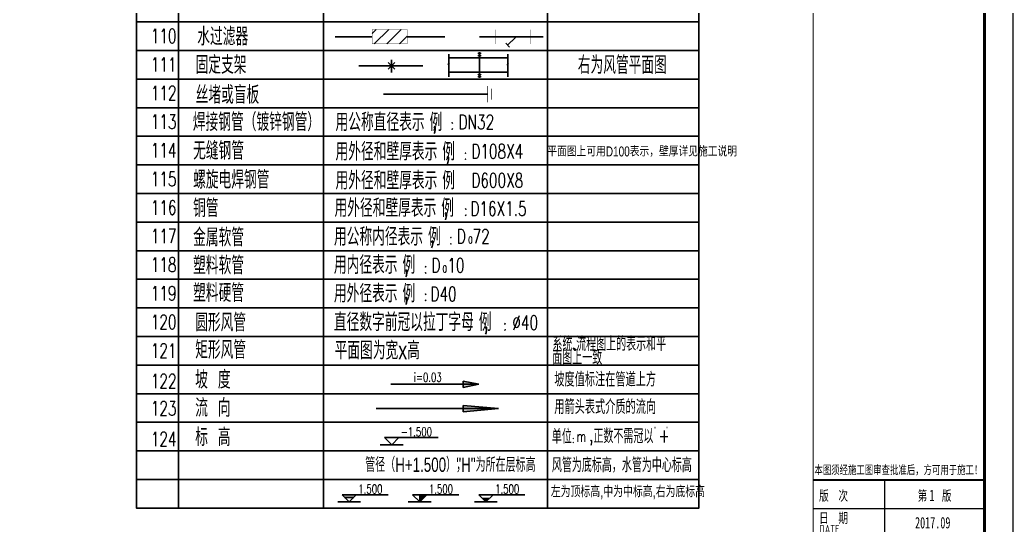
# Model space of a CAD drawing. Extents: x 2246048 to 2442613, y -66234 to 220766.
# Drawn here: x 2323747 to 2358513, y 125157 to 142821 of the extents above; entities that cross this region are included whole.
import ezdxf
from ezdxf.enums import TextEntityAlignment as Align

# ---------------------------------------------------------------- set-up
doc = ezdxf.new("R2010")
doc.units = 0
doc.header["$LTSCALE"] = 1000
doc.header["$MEASUREMENT"] = 0
doc.layers.get('0').update_dxf_attribs({"color": 8})
doc.layers.add('ACS_COM', color=53, linetype='Continuous', lineweight=30)
doc.layers.add('ACS_TEXT', color=53, linetype='Continuous', lineweight=25)
doc.layers.add('J-图框线', color=4, linetype='Continuous')
doc.styles.add('-黑体', font='simhei.ttf', dxfattribs={"width": 0.8})
doc.styles.add('A', font='COMPLEX', dxfattribs={"width": 0.7})
doc.styles.add('ASC', font='xcsg.shx', dxfattribs={"width": 0.8, "bigfont": '0hztxt.shx'})
doc.styles.add('D', font='ROMANT')
doc.styles.add('HT', font='simhei.ttf', dxfattribs={"width": 0.7})
doc.styles.add('LHR1', font='tssdeng.shx', dxfattribs={"width": 0.7, "bigfont": 'tssdchn.shx'})

# ---------------------------------------------------------------- blocks, each defined once
blk = doc.blocks.new('*X2814')
at = {"color": 0}
for p, q in [((698.92, -167.29), (700.02, -166.18)), ((699.52, -170.22), (703.56, -166.18)), ((703.06, -170.22), (707.09, -166.18)), ((706.59, -170.22), (708.73, -168.08))]:
    blk.add_line(p, q, dxfattribs=at)
blk = doc.blocks.new('*X2811')
at = {"color": 0}
for p, q in [((-56, 56), (-55, 56)), ((-55, 55), (-52, 55)), ((-54, 54), (-49, 54)), ((-53, 53), (-47, 53)), ((-52, 52), (-44, 52)), ((-51, 51), (-41, 51)), ((-50, 50), (-38, 50)), ((-49, 49), (-35, 49)), ((-48, 48), (-33, 48)), ((-47, 47), (-30, 47)), ((-46, 46), (-27, 46)), ((-45, 45), (-24, 45)), ((-44, 44), (-22, 44)), ((-43, 43), (-19, 43)), ((-42, 42), (-16, 42)), ((-41, 41), (-14, 41)), ((-40, 40), (-11, 40)), ((-39, 39), (-8, 39)), ((-38, 38), (-6, 38)), ((-37, 37), (-3, 37)), ((-36, 36), (-1, 36)), ((-35, 35), (1, 35)), ((-34, 34), (4, 34)), ((-33, 33), (6, 33)), ((-32, 32), (7, 32)), ((-31, 31), (9, 31)), ((-30, 30), (10, 30)), ((-29, 29), (10, 29)), ((-28, 28), (10, 28)), ((-27, 27), (10, 27)), ((-26, 26), (11, 26)), ((-25, 25), (11, 25)), ((-24, 24), (11, 24)), ((-23, 23), (11, 23)), ((-22, 22), (10, 22)), ((-21, 21), (10, 21)), ((-20, 20), (10, 20)), ((-19, 19), (10, 19)), ((-18, 18), (10, 18)), ((-17, 17), (10, 17)), ((-16, 16), (9, 16)), ((-15, 15), (9, 15)), ((-14, 14), (8, 14)), ((-13, 13), (8, 13)), ((-12, 12), (7, 12)), ((-11, 11), (7, 11)), ((-10, 10), (6, 10)), ((-9, 9), (6, 9)), ((-8, 8), (5, 8)), ((-7, 7), (5, 7)), ((-6, 6), (4, 6)), ((-5, 5), (3, 5)), ((-4, 4), (3, 4)), ((-3, 3), (2, 3)), ((-2, 2), (1, 2)), ((-1, 1), (1, 1))]:
    blk.add_line(p, q, dxfattribs=at)
blk = doc.blocks.new('DH')
blk.add_line((0, 0), (-57, 57))
for points in [[(-57, 57), (-57, 57)], [(-57, 57), (-35, 49), (-19, 43), (-7, 39), (0, 35), (5, 33), (8, 32), (9, 31), (10, 30), (10, 29), (10, 28), (10, 27), (10, 26), (11, 25), (11, 24), (11, 23), (10, 22), (10, 20), (10, 19), (10, 17), (9, 15), (7, 12), (6, 9), (3, 5), (0, 0)]]:
    blk.add_lwpolyline(points)
blk.add_blockref('*X2811', (0, 0))
blk = doc.blocks.new('A$C5B595F1B')
at = {"layer": 'J-图框线'}
for p, q in [((-3500, 23771), (-3500, 5770)), ((-6000, 22771), (0, 22771))]:
    blk.add_line(p, q, dxfattribs=at)
at = {"layer": 'J-图框线', "const_width": 70}
blk.add_lwpolyline([(-6000, 23771), (0, 23771)], dxfattribs=at)
at = {"layer": 'J-图框线'}
for s, height, style, width, p in [('本图须经施工图审查批准后，方可用于施工！', 300, 'HT', 0.7, (-5956, 23972)), ('版  次', 400, 'LHR1', 0.7, (-5792, 23008)), ('第   版', 400, 'LHR1', 0.7, (-2341, 23008)), ('1', 400, '-黑体', 0.65, (-1930, 23033)), ('日  期', 400, 'LHR1', 0.7, (-5792, 22230)), ('2017.09', 400, '-黑体', 0.65, (-2433, 22076))]:
    blk.add_text(s, height=height, dxfattribs=dict(at, style=style, width=width)).set_placement(p)
at = {"layer": 'J-图框线', "style": 'LHR1', "width": 0.7}
blk.add_text('DATE', height=300, dxfattribs=at).set_placement((-5428, 21899), align=Align.CENTER)

msp = doc.modelspace()

# ---------------------------------------------------------------- hatches: boundary and pattern name
at = {"layer": 'ACS_COM'}
for points in [[(2339816.952, 130088.312), (2339265.936, 130192.661), (2339265.936, 129973.726)], [(2340501.36, 129235.453), (2339265.936, 129339.802), (2339265.936, 129120.867)], [(2335522.222, 126215.282), (2335022.222, 126215.282), (2335111.103, 126126.401), (2335433.34, 126126.401)], [(2337992.321, 126215.282), (2337742.321, 126215.282), (2337742.321, 125965.282)], [(2340186.633, 126090.282), (2339936.633, 126090.282), (2340061.633, 125965.282)]]:
    msp.add_hatch(color=256, dxfattribs=at).paths.add_polyline_path(points)

# ---------------------------------------------------------------- linework, layer by layer
for p, q in [((2327828.78, 155751.137), (2327828.78, 125753.137)), ((2329302.538, 155751.137), (2329304.538, 125753.137)), ((2334378.149, 155751.137), (2334380.149, 125753.137)), ((2342213.666, 155751.137), (2342215.666, 125753.137)), ((2347513.257, 155751.137), (2347513.257, 125753.137)), ((2327828.78, 142751.137), (2347513.257, 142751.137)), ((2340753.947, 142009.858), (2340883.608, 141870.467)), ((2327828.78, 141751.137), (2347513.257, 141751.137)), ((2338756.37, 141296.878), (2338756.37, 141627.611)), ((2339781.566, 141552.212), (2339895.303, 141665.948)), ((2339895.303, 141552.212), (2339781.566, 141665.948)), ((2339838.435, 141686.776), (2339838.435, 140789.646)), ((2340827.891, 141296.878), (2340827.891, 141627.611)), ((2336865.674, 141099.537), (2336638.201, 141327.01)), ((2336638.201, 141099.537), (2336865.674, 141327.01)), ((2336751.938, 141421.64), (2336751.938, 140983.718)), ((2338783.12, 141270.128), (2338729.619, 141270.12)), ((2338729.619, 141270.12), (2338756.37, 141243.37)), ((2338756.37, 141360.59), (2338756.37, 141296.878)), ((2338756.37, 141296.878), (2338783.12, 141270.128)), ((2338756.37, 141243.37), (2338756.37, 141060.085)), ((2338756.37, 141243.37), (2338756.37, 140826.623)), ((2340854.641, 141270.128), (2340801.14, 141270.12)), ((2340801.14, 141270.12), (2340827.891, 141243.37)), ((2340827.891, 141360.59), (2340827.891, 141296.878)), ((2340827.891, 141296.878), (2340854.641, 141270.128)), ((2340827.891, 141243.37), (2340827.891, 140826.623)), ((2340827.891, 141243.37), (2340827.891, 141060.085)), ((2339781.566, 140814.148), (2339895.303, 140927.885)), ((2339895.303, 140814.148), (2339781.566, 140927.885)), ((2327828.78, 140751.137), (2347513.257, 140751.137)), ((2327828.78, 139751.137), (2347513.257, 139751.137)), ((2327828.78, 138751.137), (2347513.257, 138751.137)), ((2327828.78, 137751.137), (2347513.257, 137751.137)), ((2327828.78, 136751.137), (2347513.257, 136751.137)), ((2327828.78, 135751.137), (2347513.257, 135751.137)), ((2327828.78, 134751.137), (2347513.257, 134751.137)), ((2327828.78, 133751.137), (2347513.257, 133751.137)), ((2327828.78, 132751.137), (2347513.257, 132751.137)), ((2327828.78, 131751.137), (2347513.257, 131751.137)), ((2327828.78, 130751.137), (2347513.257, 130751.137)), ((2336732.154, 130088.312), (2339150.732, 130088.312)), ((2339150.732, 130088.312), (2339816.952, 130088.312)), ((2339816.952, 130088.312), (2339265.936, 130192.661)), ((2339265.936, 130192.661), (2339265.936, 129973.726)), ((2339265.936, 129973.726), (2339816.952, 130088.312)), ((2327828.78, 129751.137), (2347513.257, 129751.137)), ((2340501.36, 129235.453), (2339265.936, 129339.802)), ((2339265.936, 129339.802), (2339265.936, 129120.867)), ((2336217.249, 129235.453), (2338635.826, 129235.453)), ((2338635.826, 129235.453), (2340501.36, 129235.453)), ((2339150.732, 129235.453), (2340501.36, 129235.453)), ((2339265.936, 129120.867), (2340501.36, 129235.453)), ((2327828.78, 128751.137), (2347513.257, 128751.137)), ((2336363.779, 127965.282), (2337158.543, 127965.282)), ((2336512.599, 128215.282), (2338387.103, 128215.282)), ((2336512.599, 128215.282), (2336762.599, 127965.282)), ((2337012.599, 128215.282), (2336762.599, 127965.282)), ((2327828.78, 127751.137), (2347513.257, 127751.137)), ((2327828.78, 126751.137), (2347513.257, 126751.137)), ((2335022.222, 126215.282), (2336637.736, 126215.282)), ((2335022.222, 126215.282), (2335272.222, 125965.282)), ((2335522.222, 126215.282), (2335272.222, 125965.282)), ((2337492.321, 126215.282), (2339107.835, 126215.282)), ((2337492.321, 126215.282), (2337742.321, 125965.282)), ((2337992.321, 126215.282), (2337742.321, 125965.282)), ((2337742.321, 125965.282), (2337742.321, 126215.282)), ((2339811.633, 126215.282), (2341427.147, 126215.282)), ((2339811.633, 126215.282), (2340061.633, 125965.282)), ((2340311.633, 126215.282), (2340061.633, 125965.282)), ((2334873.401, 125965.282), (2335668.166, 125965.282)), ((2335111.103, 126126.401), (2335433.34, 126126.401)), ((2337343.501, 125965.282), (2338138.265, 125965.282)), ((2339662.813, 125965.282), (2340457.577, 125965.282)), ((2339936.633, 126090.282), (2340186.633, 126090.282)), ((2327830.78, 125751.137), (2347511.257, 125751.137))]:
    msp.add_line(p, q, dxfattribs=at)
for points, const_width in [([(2334781.438, 142230.786), (2336076.191, 142230.786)], 62.5), ([(2337302.977, 142230.786), (2338628.314, 142230.786)], 62.5), ([(2339828.866, 142230.786), (2340404.159, 142230.786)], 62.5), ([(2340404.159, 142230.786), (2342072.998, 142230.786)], 62.5), ([(2340404.159, 141979.634), (2340404.159, 142484.401)], 12.5), ([(2341098.047, 142204.009), (2340818.777, 141945.14)], 41.667), ([(2341630.946, 142484.401), (2341630.946, 141979.634)], 12.5), ([(2338756.37, 141490.507), (2340827.891, 141490.507)], 62.5), ([(2335600.346, 141213.274), (2337857.086, 141213.274)], 62.5), ([(2338756.37, 140990.507), (2340827.891, 140990.507)], 62.5), ([(2340125.644, 140506.251), (2340125.644, 139940.816)], 25), ([(2336474.104, 140224.416), (2340125.644, 140224.416)], 62.5), ([(2340250.644, 140411.916), (2340250.644, 140036.916)], 25)]:
    msp.add_lwpolyline(points, dxfattribs=dict(at, const_width=const_width))
at = {"layer": 'ACS_COM', "const_width": 12.5}
msp.add_lwpolyline([(2336076.191, 141979.634), (2336076.191, 142484.401), (2337302.977, 142484.401), (2337302.977, 141979.634)], close=True, dxfattribs=at)
at = {"layer": 'ACS_COM'}
for centre, start, end in [((2327830.78, 125753.137), 180, 270), ((2347511.257, 125753.137), 270, 0)]:
    msp.add_arc(centre, 2, start, end, dxfattribs=at)
at = {"layer": 'J-图框线'}
msp.add_lwpolyline([(2274412.576, 101965.792), (2358512.576, 101965.792), (2358512.576, 161365.792), (2274412.576, 161365.792)], close=True, dxfattribs=at)
at = {"layer": 'J-图框线', "const_width": 100}
msp.add_lwpolyline([(2276912.576, 102965.792), (2357512.576, 102965.792), (2357512.576, 160365.792), (2276912.576, 160365.792)], close=True, dxfattribs=at)
at = {"layer": 'J-图框线', "const_width": 30, "elevation": 0}
msp.add_lwpolyline([(2351512.576, 102965.792), (2351512.576, 160365.792)], dxfattribs=at)

# ---------------------------------------------------------------- block references
at = {"layer": 'ACS_COM'}
for name, p, xscale, yscale, zscale in [('*X2814', (2248711.745, 163257.318), 125, 125, 125), ('DH', (2343182.859, 131266.508), 1.25, 1.25, 1.25)]:
    msp.add_blockref(name, p, dxfattribs=dict(at, xscale=xscale, yscale=yscale, zscale=zscale))
at = {"layer": 'J-图框线'}
msp.add_blockref('A$C5B595F1B', (2357512.576, 102965.792), dxfattribs=at)

# ---------------------------------------------------------------- texts
at = {"layer": 'ACS_TEXT'}
for s, height, style, width, p in [('水过滤器', 625, 'ASC', 0.75, (2329956.619, 141924.834)), ('110', 500, 'A', 0.7, (2328329.44, 142010.455)), ('111', 500, 'A', 0.7, (2328329.44, 141010.455)), ('固定支架', 625, 'ASC', 0.75, (2329898.553, 140935.278)), ('右为风管平面图', 625, 'ASC', 0.75, (2343274.356, 140929.311)), ('112', 500, 'A', 0.7, (2328329.44, 140010.455)), ('丝堵或盲板', 625, 'ASC', 0.75, (2329898.553, 139886.581)), ('113', 500, 'A', 0.7, (2328329.44, 139010.455)), ('焊接钢管（镀锌钢管）', 625, 'ASC', 0.75, (2329801.214, 138935.521)), ('用公称直径表示 例', 625, 'ASC', 0.75, (2334796.272, 138931.459)), ('DN32', 500, 'A', 0.7, (2339103.424, 138998.372)), (',', 625, 'A', 0.7, (2338175.724, 139034.471)), ('114', 500, 'A', 0.7, (2328329.44, 138010.455)), ('无缝钢管', 625, 'ASC', 0.75, (2329810.809, 137933.408)), ('用外径和壁厚表示 例', 625, 'ASC', 0.75, (2334796.272, 137903.262)), ('D108X4', 500, 'A', 0.7, (2339550.45, 137972.098)), ('平面图上可用D100表示，壁厚详见施工说明', 350, 'ASC', 0.75, (2342208.288, 138046.66)), (',', 625, 'A', 0.7, (2338637.728, 137981.06)), ('115', 500, 'A', 0.7, (2328329.44, 137010.455)), ('螺旋电焊钢管', 625, 'ASC', 0.75, (2329810.809, 136921.131)), ('用外径和壁厚表示 例', 625, 'ASC', 0.75, (2334796.272, 136890.986)), ('D600X8', 500, 'A', 0.7, (2339550.45, 136959.821)), ('116', 500, 'A', 0.7, (2328329.44, 136010.455)), ('铜管', 625, 'ASC', 0.75, (2329810.809, 135925.931)), ('用外径和壁厚表示 例', 625, 'ASC', 0.75, (2334761.092, 135931.119)), ('D16X1.5', 500, 'A', 0.7, (2339515.793, 135972.215)), (',', 625, 'A', 0.7, (2338566.65, 136018.944)), ('金属软管', 625, 'ASC', 0.75, (2329810.809, 134904.75)), ('用公称内径表示 例', 625, 'ASC', 0.75, (2334741.903, 134926.107)), ('117', 500, 'A', 0.7, (2328329.44, 135010.455)), ('D 72', 500, 'A', 0.7, (2339038.352, 135007.723)), ('0', 250, 'A', 0.7, (2339442.515, 135000.843)), (',', 625, 'A', 0.7, (2338085.261, 135040.443)), ('塑料软管', 625, 'ASC', 0.75, (2329810.809, 133925.076)), ('用内径表示 例', 625, 'ASC', 0.75, (2334738.705, 133940.406)), ('118', 500, 'A', 0.7, (2328329.44, 134010.455)), ('D 10', 500, 'A', 0.7, (2338153.568, 133991.22)), ('0', 250, 'A', 0.7, (2338545.048, 133988.017)), (',', 625, 'A', 0.7, (2337180.637, 134022.145)), ('119', 500, 'A', 0.7, (2328329.44, 133010.455)), ('塑料硬管', 625, 'ASC', 0.75, (2329810.809, 132962.531)), ('用外径表示 例', 625, 'ASC', 0.75, (2334738.705, 132940.406)), (',', 625, 'A', 0.7, (2337180.637, 133062.371)), ('D40', 500, 'A', 0.7, (2338118.029, 132991.22)), ('120', 500, 'A', 0.7, (2328329.44, 132010.455)), ('圆形风管', 625, 'ASC', 0.75, (2329884.367, 131925.907)), ('直径数字前冠以拉丁字母 例', 625, 'ASC', 0.75, (2334738.705, 131939.504)), ('%%c40', 500, 'A', 0.7, (2340984.536, 131987.381)), (',', 625, 'A', 0.7, (2339972.049, 132027.687)), ('系统 流程图上的表示和平', 500, 'ASC', 0.7, (2342387.208, 131244.802)), ('121', 500, 'A', 0.7, (2328329.44, 131010.455)), ('矩形风管', 625, 'ASC', 0.75, (2329884.367, 130970.145)), ('平面图为宽x高', 625, 'ASC', 0.75, (2334764.145, 130950.167)), ('面图上一致', 500, 'ASC', 0.7, (2342381.417, 130766.044)), ('122', 500, 'A', 0.7, (2328329.44, 129940.59)), ('坡  度', 625, 'ASC', 0.75, (2329884.367, 129929.104)), ('i=0.03', 312.5, 'A', 0.7, (2337537.104, 130169.324)), ('坡度值标注在管道上方', 500, 'ASC', 0.75, (2342453.143, 130000.53)), ('123', 500, 'A', 0.7, (2328329.44, 128989.598)), ('流  向', 625, 'ASC', 0.75, (2329884.367, 128943.302)), ('用箭头表式介质的流向', 500, 'ASC', 0.75, (2342453.143, 129039.378)), ('124', 500, 'A', 0.7, (2328329.44, 127913.928)), ('标  高', 625, 'ASC', 0.75, (2329884.367, 127919.514)), ('-1.500', 312.5, 'A', 0.7, (2337084.31, 128261.695)), ('单位', 500, 'ASC', 0.7, (2342366.795, 128006.751)), ('m', 375, 'A', 0.7, (2343234.397, 128071.712)), ('正数不需冠以 ', 500, 'ASC', 0.7, (2343821.448, 128019.071)), ('“      ”', 187.5, 'ASC', 0.7, (2345934.199, 128408.691)), ('+', 500, 'A', 0.7, (2346099.063, 128041.003)), (',', 500, 'A', 0.7, (2343670.657, 128094.067)), ('管径（H+1.500），', 500, 'ASC', 0.7, (2335833.564, 127019.071)), ('"H"为所在层标高', 500, 'ASC', 0.7, (2339026.713, 127019.071)), ('风管为底标高，水管为中心标高', 500, 'ASC', 0.7, (2342366.795, 127006.751)), ('1.500', 312.5, 'A', 0.7, (2335593.933, 126261.695)), ('1.500', 312.5, 'A', 0.7, (2338064.032, 126261.695)), ('1.500', 312.5, 'A', 0.7, (2340383.345, 126261.695)), ('左为顶标高,中为中标高,右为底标高', 400, 'ASC', 0.75, (2342331.382, 126130.938))]:
    msp.add_text(s, height=height, dxfattribs=dict(at, style=style, width=width)).set_placement(p)
at = {"layer": 'ACS_TEXT', "style": 'D'}
for height, p in [(375, (2338803.05, 138987.573)), (375, (2339265.054, 137934.163)), (375, (2339273.534, 135972.047)), (375, (2338752.366, 134974.818)), (375, (2337867.013, 133956.521)), (375, (2337867.013, 132996.747)), (375, (2340649.518, 131962.063)), (250, (2343064.827, 128028.496))]:
    msp.add_text(':', height=height, dxfattribs=at).set_placement(p)

doc.saveas('drawing.dxf')
